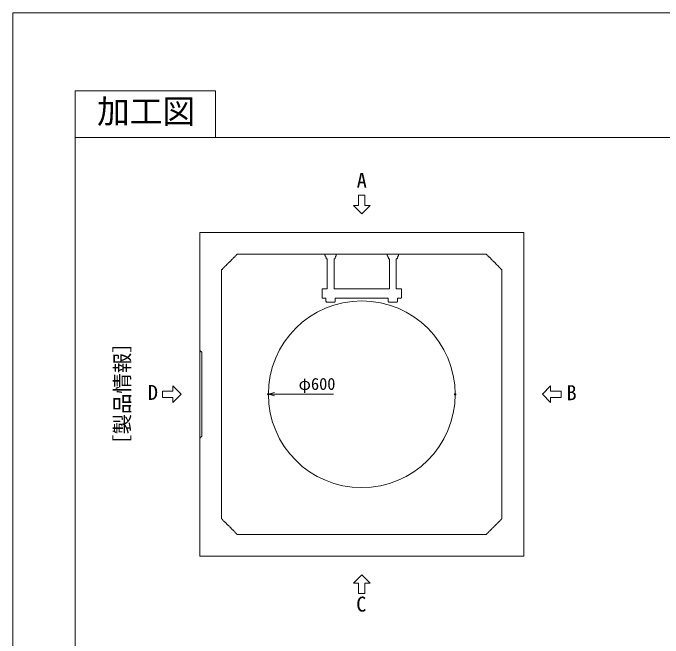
# Model space of a CAD drawing. Units: millimetres, scale not verified. Extents: x -2970 to 2970, y -2100 to 2100.
# Drawn here: x -2970 to -883, y 92 to 2100 of the extents above; entities that cross this region are included whole.
import ezdxf
from ezdxf.enums import TextEntityAlignment as Align

# ---------------------------------------------------------------- set-up
doc = ezdxf.new("R2010")
doc.units = ezdxf.units.MM
doc.header["$LTSCALE"] = 10
doc.header["$PDMODE"] = 32
doc.header["$PDSIZE"] = 5
doc.linetypes.add('LONG_DASHED1', pattern=[7, 6, -1])
for name, color, linetype, lineweight in [('0-0_D-TTL', 7, 'Continuous', 9), ('0-1_Defpoints', 7, 'Continuous', 9), ('0-3_D-TTL-TXT', 7, 'Continuous', 9), ('0-4_D-STR-TXT', 7, 'Continuous', 9), ('0-5_D-STR-DIM', 3, 'Continuous', 9), ('0-6_0', 7, 'Continuous', 9), ('0-7_D-STR', 7, 'LONG_DASHED1', 9), ('0-8_D-STR-STR1', 7, 'Continuous', 9), ('0-9_D-STR-STR3', 2, 'LONG_DASHED1', 9)]:
    doc.layers.add(name, color=color, linetype=linetype, lineweight=lineweight)
doc.styles.add('ＭＳ ゴシック', font='')
doc.styles.get('ＭＳ ゴシック').set_extended_font_data('MS Gothic')

# ---------------------------------------------------------------- blocks, each defined once
blk = doc.blocks.new('A$C4DE05FD1')
at = {"layer": '0-0_D-TTL', "color": 134}
for p, q in [((2000, 39500), (2000, 2000)), ((2000, 38000), (57400, 38000))]:
    blk.add_line(p, q, dxfattribs=at)
blk.add_lwpolyline([(2000, 39500), (6500, 39500), (6500, 38000)], dxfattribs=at)
at = {"layer": '0-1_Defpoints', "color": 134}
for q in [(0, 0), (59400, 42000)]:
    blk.add_line((0, 42000), q, dxfattribs=at)
at = {"layer": '0-3_D-TTL-TXT', "style": 'ＭＳ ゴシック'}
blk.add_text('加工図', height=769.7, dxfattribs=at).set_placement((2699.9, 38223.7), align=Align.BOTTOM_LEFT)
blk = doc.blocks.new('_Open30')
at = {"layer": '0-6_0'}
blk.add_line((0, 0), (-10, 0), dxfattribs=at)
blk.add_lwpolyline([(-10, 2.679), (0, 0), (-10, -2.679)], dxfattribs=at)
blk = doc.blocks.new('A$C70CC1A47')
at = {"layer": '0-8_D-STR-STR1', "linetype": 'LONG_DASHED1'}
for p, q in [((0, 1410), (60, 1350)), ((60, -1350), (60, 1350)), ((60, -1350), (0, -1410))]:
    blk.add_line(p, q, dxfattribs=at)
blk = doc.blocks.new('A$C02134B48')
at = {"layer": '0-7_D-STR'}
for p, q in [((-4000, 4500), (-4500, 4000)), ((-4000, 4500), (4000, 4500)), ((4000, 4500), (4500, 4000)), ((-4500, -4000), (-4500, 4000)), ((4500, 4000), (4500, -4000)), ((-4000, -4500), (-4500, -4000)), ((4000, -4500), (4500, -4000)), ((4000, -4500), (-4000, -4500))]:
    blk.add_line(p, q, dxfattribs=at)
at = {"layer": '0-7_D-STR', "linetype": 'Continuous'}
blk.add_lwpolyline([(-5200, 5200), (5200, 5200), (5200, -5200), (-5200, -5200)], close=True, dxfattribs=at)
blk.add_circle((0, 0), 3000, dxfattribs=at)
at = {"layer": '0-8_D-STR-STR1'}
blk.add_blockref('A$C70CC1A47', (-5200, 0), dxfattribs=at)
blk = doc.blocks.new('A$C1BF34DBF')
at = {"layer": '0-9_D-STR-STR3'}
for p, q in [((-817.5, 0), (-1182.5, 0)), ((-1182.5, 0), (-1182.5, -40)), ((-817.5, 0), (-817.5, -40)), ((817.5, 0), (1182.5, 0)), ((817.5, 0), (817.5, -40)), ((1182.5, 0), (1182.5, -40)), ((-1110, -150), (-1140, -150)), ((-1110, -1110), (-1110, -150)), ((-890, -150), (-860, -150)), ((-890, -1110), (-890, -150)), ((890, -150), (860, -150)), ((890, -1110), (890, -150)), ((1110, -1110), (1110, -150)), ((1110, -150), (1140, -150)), ((-1275, -1390), (-1275, -1130)), ((-1110, -1110), (-1255, -1110)), ((-890, -1110), (890, -1110)), ((1110, -1110), (1255, -1110)), ((1275, -1390), (1275, -1130)), ((-1255, -1410), (-1150, -1410)), ((-1150, -1410), (-1150, -1505)), ((-850, -1410), (-850, -1505)), ((-850, -1410), (850, -1410)), ((850, -1410), (850, -1505)), ((1150, -1410), (1150, -1505)), ((1255, -1410), (1150, -1410)), ((-1110, -1545), (-890, -1545)), ((890, -1545), (1110, -1545))]:
    blk.add_line(p, q, dxfattribs=at)
for centre, radius, start, end in [((-1339.5, -163.9), 200, 3.97846, 38.27098), ((-660.5, -163.9), 200, 141.72902, 176.02154), ((660.5, -163.9), 200, 3.97846, 38.27098), ((1339.5, -163.9), 200, 141.72902, 176.02154), ((-1255, -1130), 20, 90, 180), ((1255, -1130), 20, 0, 90), ((-1255, -1390), 20, 180, 270), ((1255, -1390), 20, 270, 0), ((-1110, -1505), 40, 180, 270), ((-890, -1505), 40, 270, 0), ((890, -1505), 40, 180, 270), ((1110, -1505), 40, 270, 0)]:
    blk.add_arc(centre, radius, start, end, dxfattribs=at)
blk = doc.blocks.new('A$C13A32EE1')
at = {"layer": '0-4_D-STR-TXT'}
for p, q in [((75, 200), (75, 450)), ((0, 0), (-200, 200)), ((-75, 200), (-200, 200)), ((0, 0), (200, 200)), ((75, 200), (200, 200))]:
    blk.add_line(p, q, dxfattribs=at)
blk.add_lwpolyline([(75, 450), (-75, 450), (-75, 200)], dxfattribs=at)
blk = doc.blocks.new('A$C0A753DA5')
at = {"layer": '0-4_D-STR-TXT', "xscale": 1.333333, "yscale": 1.333333}
blk.add_blockref('A$C13A32EE1', (0, 5800), dxfattribs=at)
at = {"layer": '0-4_D-STR-TXT', "yscale": 1.333333}
for p, xscale, rotation in [((-5800, 0), 1.333333, 90), ((5800, 0), -1.333333, 270), ((0, -5800), -1.333333, 180)]:
    blk.add_blockref('A$C13A32EE1', p, dxfattribs=dict(at, xscale=xscale, rotation=rotation))
at = {"layer": '0-4_D-STR-TXT', "style": 'ＭＳ ゴシック'}
for s, p in [('A', (-163, 6489.3)), ('D', (-6870.3, -324.7)), ('B', (6573.2, -333.7)), ('C', (-178.5, -7126.2))]:
    blk.add_text(s, height=481.1, dxfattribs=at).set_placement(p, align=Align.BOTTOM_LEFT)
blk.add_text('［製品情報］', height=481.1, rotation=90, dxfattribs=at).set_placement((-7307.9, -1947.4), align=Align.BOTTOM_LEFT)

msp = doc.modelspace()

# ---------------------------------------------------------------- linework, layer by layer
at = {"layer": '0-1_Defpoints'}
for p in [(-2150, 875), (-1550, 875)]:
    msp.add_point(p, dxfattribs=at)
at = {"layer": '0-5_D-STR-DIM'}
msp.add_line((-1940.96, 875), (-2130, 875), dxfattribs=at)

# ---------------------------------------------------------------- block references
at = {"layer": '0-0_D-TTL', "xscale": 0.1, "yscale": 0.1}
msp.add_blockref('A$C4DE05FD1', (-2970, -2100), dxfattribs=at)
at = {"layer": '0-4_D-STR-TXT', "xscale": 0.1, "yscale": 0.1}
msp.add_blockref('A$C0A753DA5', (-1850, 875), dxfattribs=at)
at = {"layer": '0-5_D-STR-DIM', "xscale": 2, "yscale": 2, "rotation": 180}
msp.add_blockref('_Open30', (-2150, 875), dxfattribs=at)
at = {"layer": '0-7_D-STR', "xscale": 0.1, "yscale": 0.1}
msp.add_blockref('A$C02134B48', (-1850, 875), dxfattribs=at)
at = {"layer": '0-9_D-STR-STR3', "xscale": 0.1, "yscale": 0.1}
msp.add_blockref('A$C1BF34DBF', (-1850, 1325), dxfattribs=at)

# ---------------------------------------------------------------- texts
at = {"layer": '0-5_D-STR-DIM', "style": 'ＭＳ ゴシック'}
msp.add_text('φ600', height=38.49, dxfattribs=at).set_placement((-2052.89, 877.6), align=Align.BOTTOM_LEFT)

doc.saveas('drawing.dxf')
